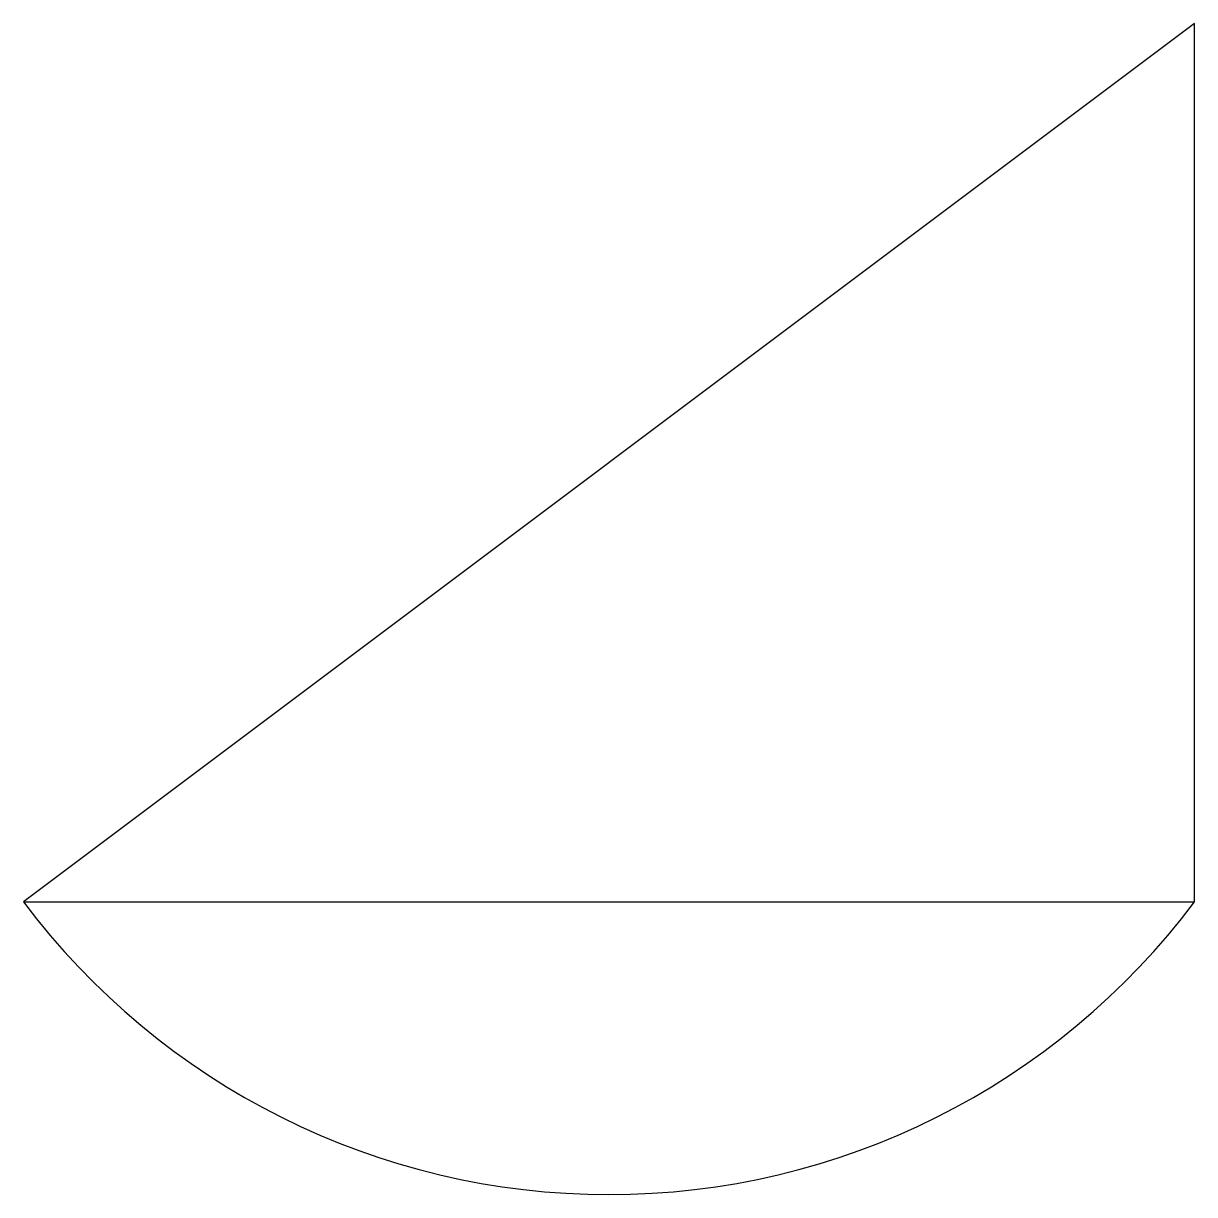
# Model space of a CAD drawing. Extents: x 0 to 4, y -1 to 3.
import ezdxf

# ---------------------------------------------------------------- set-up
doc = ezdxf.new("R2010")
doc.units = 0

msp = doc.modelspace()

# ---------------------------------------------------------------- linework, layer by layer
msp.add_lwpolyline([(0, 0, 0.5), (4, 0), (4, 3)], format="xyb", close=True)
msp.add_lwpolyline([(0, 0), (4, 0), (4, 3)])

doc.saveas('drawing.dxf')
